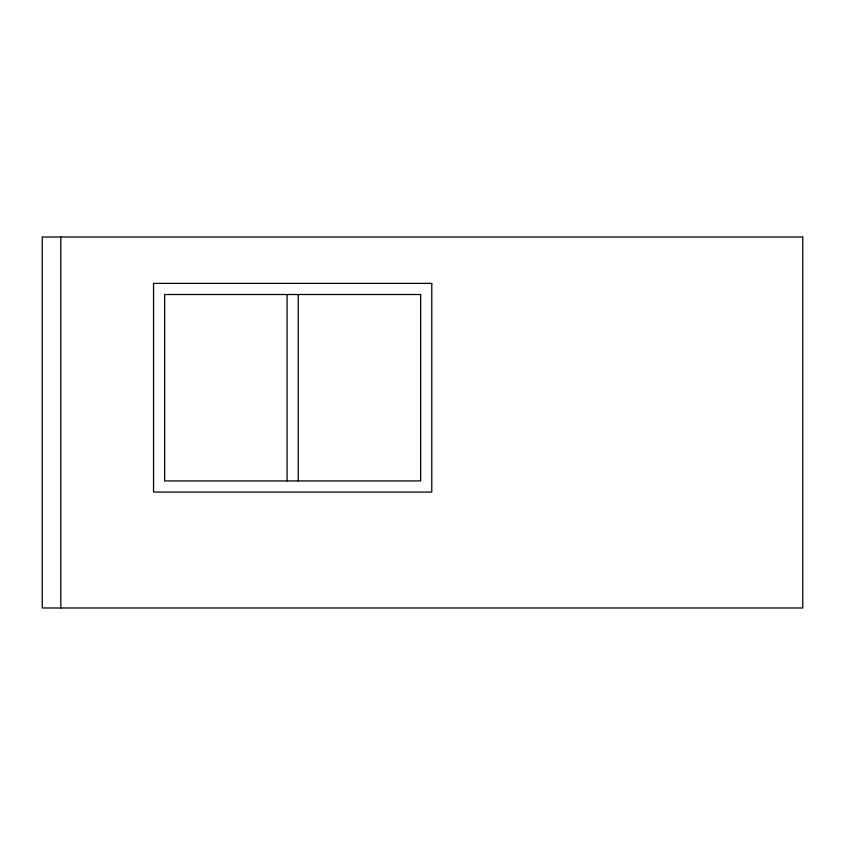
<?xml version="1.0" encoding="UTF-8"?>
<svg xmlns="http://www.w3.org/2000/svg" width="845" height="845" viewBox="0 0 845 845"><rect width="100%" height="100%" fill="white"/><g stroke="black" fill="none" stroke-linecap="round" stroke-linejoin="round"><path stroke-width="1.27" d="M298.222 294.514L298.222 480.932M287.089 294.514L287.089 480.932M60.798 237.012L60.798 607.988M802.75 237.012L42.25 237.012L42.25 607.988L802.75 607.988L802.75 237.012M431.774 283.381L153.547 283.381L153.547 492.054L431.774 492.054L431.774 283.381M420.641 294.514L164.669 294.514L164.669 480.932L420.641 480.932L420.641 294.514"/></g></svg>
